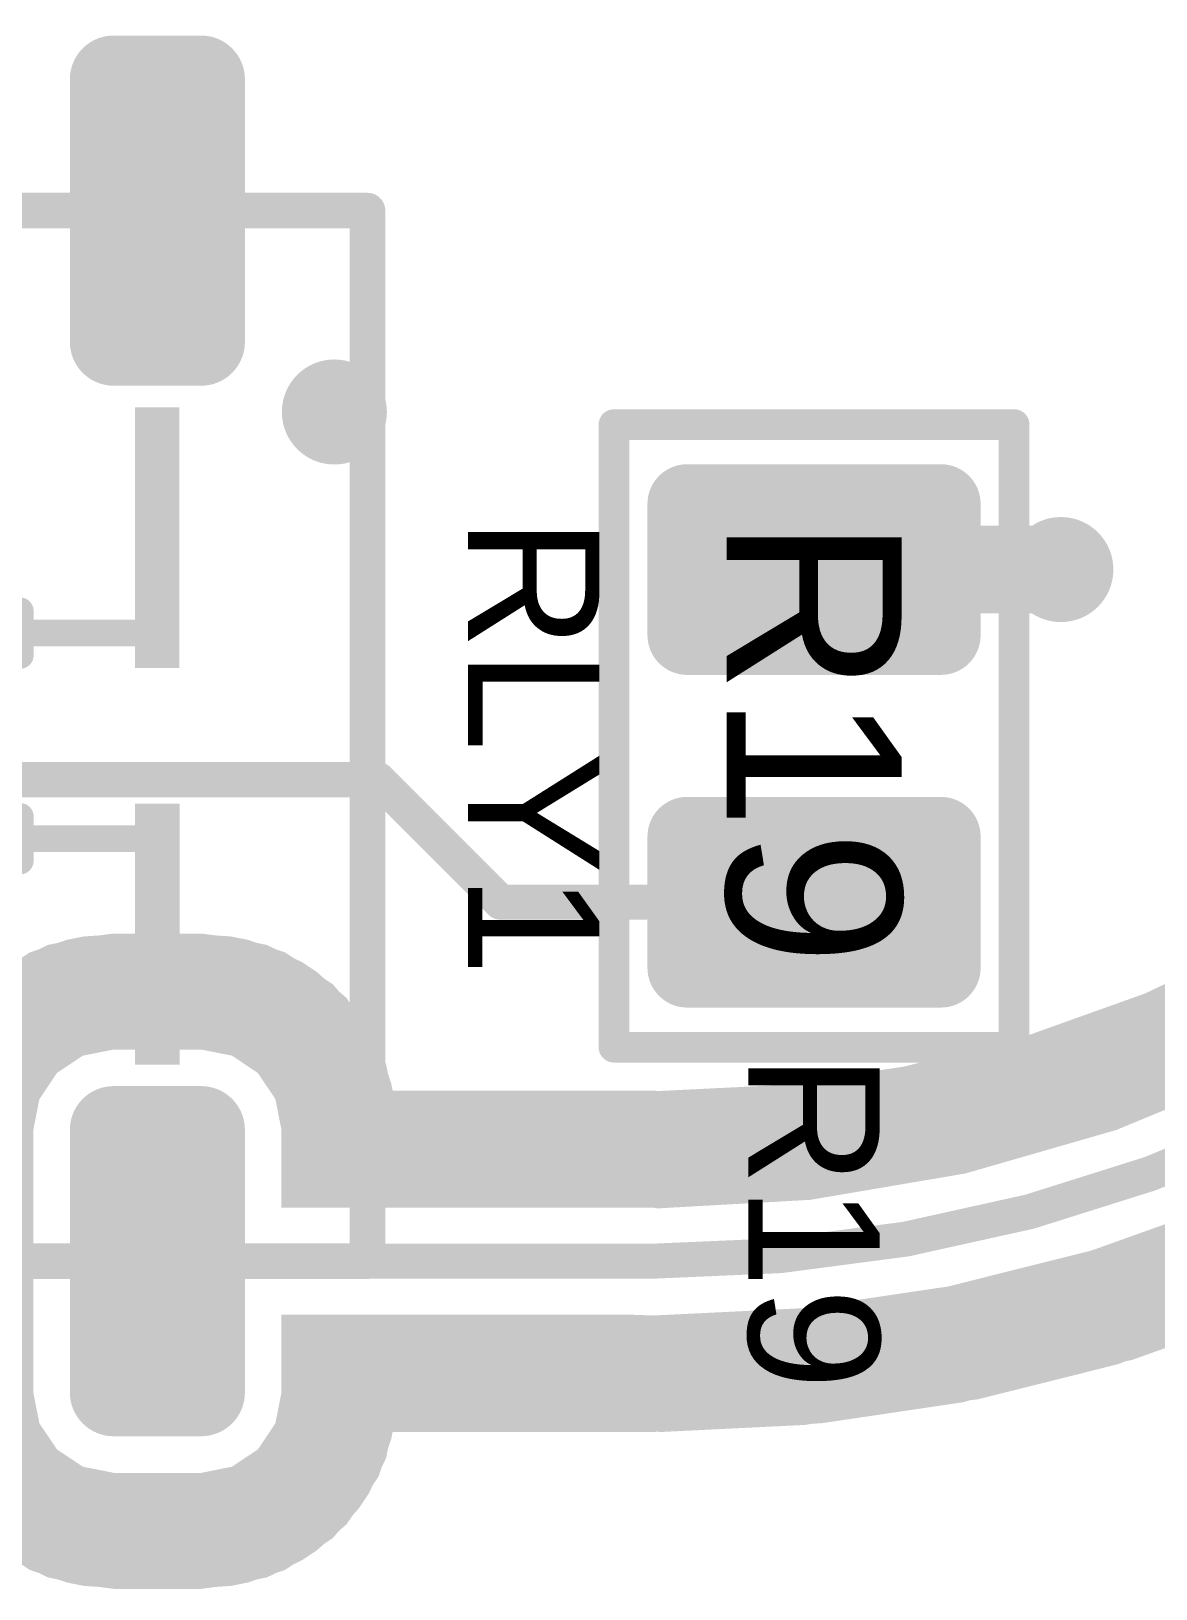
# Model space of a CAD drawing. Header units: inches. Extents: x -3 to 191, y -18 to 93.
# Drawn here: x 134.62 to 141.04, y 19.88 to 28.77 of the extents above; entities that cross this region are included whole.
import ezdxf

# ---------------------------------------------------------------- set-up
doc = ezdxf.new("R2010")
doc.units = ezdxf.units.IN
for name, color, linetype in [('Bottom Layer', 5, 'Continuous'), ('GND 1', 90, 'Continuous'), ('GND 2', 156, 'Continuous'), ('Mechanical 13', 56, 'Continuous'), ('PWR', 16, 'Continuous'), ('Signal L4', 76, 'Continuous'), ('Top Layer', 1, 'Continuous'), ('Top Overlay', 2, 'Continuous'), ('Top Paste', 8, 'Continuous'), ('Top Solder', 216, 'Continuous'), ('Via Holes', 16, 'Continuous')]:
    doc.layers.add(name, color=color, linetype=linetype)
doc.styles.add('Arial', font='', dxfattribs={"height": 0.2})
doc.styles.get('Arial').set_extended_font_data('Arial')

# ---------------------------------------------------------------- blocks, each defined once
blk = doc.blocks.new('TECO_IM_8G_WING_179')
at = {"layer": 'Top Layer'}
h = blk.add_hatch(color=1, dxfattribs=at)
edge = h.paths.add_edge_path()
edge.add_arc((-6.750001739999999, 7.34999927), 0.2499995, 180, 270)
edge.add_line((-6.750001739999999, 7.09999977), (-5.24999966, 7.09999977))
edge.add_arc((-5.24999966, 7.34999927), 0.2499995, 270, 360)
edge.add_line((-5.00000016, 7.34999927), (-5.00000016, 7.850000809999999))
edge.add_arc((-5.24999966, 7.850000809999999), 0.2499995, 0, 90)
edge.add_line((-5.24999966, 8.100000309999999), (-6.750001739999999, 8.100000309999999))
edge.add_arc((-6.750001739999999, 7.850000809999999), 0.2499995, 90, 180)
edge.add_line((-7.00000124, 7.850000809999999), (-7.00000124, 7.34999927))
h = blk.add_hatch(color=1, dxfattribs=at)
edge = h.paths.add_edge_path()
edge.add_arc((-0.75000104, 7.34999927), 0.2499995, 180, 270.0000000000001)
edge.add_line((-0.7500010399999998, 7.09999977), (0.75000104, 7.09999977))
edge.add_arc((0.7500010399999998, 7.34999927), 0.2499995, 270.0000000000001, 360.0000000000001)
edge.add_line((1.00000054, 7.34999927), (1.00000054, 7.850000809999999))
edge.add_arc((0.75000104, 7.850000809999999), 0.2499995, 0, 90.00000000000006)
edge.add_line((0.7500010399999998, 8.100000309999999), (-0.75000104, 8.100000309999999))
edge.add_arc((-0.7500010399999998, 7.850000809999999), 0.2499995, 90.00000000000006, 180)
edge.add_line((-1.00000054, 7.850000809999999), (-1.00000054, 7.34999927))
at = {"layer": 'Top Overlay'}
for points in [[(-4.87671618, 7.72623296), (-4.87671618, 7.472232959999999), (-3.38742274, 7.472232959999999), (-3.38742274, 7.72623296)], [(-2.6125551, 7.72647934), (-2.6125551, 7.47247934), (-1.12326166, 7.47247934), (-1.12326166, 7.72647934)]]:
    blk.add_hatch(color=2, dxfattribs=at).paths.add_polyline_path(points)
at = {"layer": 'Top Paste'}
h = blk.add_hatch(color=8, dxfattribs=at)
edge = h.paths.add_edge_path()
edge.add_arc((-6.750001739999999, 7.34999927), 0.2499995, 180, 270)
edge.add_line((-6.750001739999999, 7.09999977), (-5.24999966, 7.09999977))
edge.add_arc((-5.24999966, 7.34999927), 0.2499995, 270, 360)
edge.add_line((-5.00000016, 7.34999927), (-5.00000016, 7.850000809999999))
edge.add_arc((-5.24999966, 7.850000809999999), 0.2499995, 0, 90)
edge.add_line((-5.24999966, 8.100000309999999), (-6.750001739999999, 8.100000309999999))
edge.add_arc((-6.750001739999999, 7.850000809999999), 0.2499995, 90, 180)
edge.add_line((-7.00000124, 7.850000809999999), (-7.00000124, 7.34999927))
h = blk.add_hatch(color=8, dxfattribs=at)
edge = h.paths.add_edge_path()
edge.add_arc((-0.75000104, 7.34999927), 0.2499995, 180, 270.0000000000001)
edge.add_line((-0.7500010399999998, 7.09999977), (0.75000104, 7.09999977))
edge.add_arc((0.7500010399999998, 7.34999927), 0.2499995, 270.0000000000001, 360.0000000000001)
edge.add_line((1.00000054, 7.34999927), (1.00000054, 7.850000809999999))
edge.add_arc((0.75000104, 7.850000809999999), 0.2499995, 0, 90.00000000000006)
edge.add_line((0.7500010399999998, 8.100000309999999), (-0.75000104, 8.100000309999999))
edge.add_arc((-0.7500010399999998, 7.850000809999999), 0.2499995, 90.00000000000006, 180)
edge.add_line((-1.00000054, 7.850000809999999), (-1.00000054, 7.34999927))
at = {"layer": 'Top Solder'}
h = blk.add_hatch(color=216, dxfattribs=at)
edge = h.paths.add_edge_path()
edge.add_arc((-6.750001739999999, 7.34999927), 0.2499995, 180, 270)
edge.add_line((-6.750001739999999, 7.09999977), (-5.24999966, 7.09999977))
edge.add_arc((-5.24999966, 7.34999927), 0.2499995, 270, 360)
edge.add_line((-5.00000016, 7.34999927), (-5.00000016, 7.850000809999999))
edge.add_arc((-5.24999966, 7.850000809999999), 0.2499995, 0, 90)
edge.add_line((-5.24999966, 8.100000309999999), (-6.750001739999999, 8.100000309999999))
edge.add_arc((-6.750001739999999, 7.850000809999999), 0.2499995, 90, 180)
edge.add_line((-7.00000124, 7.850000809999999), (-7.00000124, 7.34999927))
h = blk.add_hatch(color=216, dxfattribs=at)
edge = h.paths.add_edge_path()
edge.add_arc((-0.75000104, 7.34999927), 0.2499995, 180, 270.0000000000001)
edge.add_line((-0.7500010399999998, 7.09999977), (0.75000104, 7.09999977))
edge.add_arc((0.7500010399999998, 7.34999927), 0.2499995, 270.0000000000001, 360.0000000000001)
edge.add_line((1.00000054, 7.34999927), (1.00000054, 7.850000809999999))
edge.add_arc((0.75000104, 7.850000809999999), 0.2499995, 0, 90.00000000000006)
edge.add_line((0.7500010399999998, 8.100000309999999), (-0.75000104, 8.100000309999999))
edge.add_arc((-0.7500010399999998, 7.850000809999999), 0.2499995, 90.00000000000006, 180)
edge.add_line((-1.00000054, 7.850000809999999), (-1.00000054, 7.34999927))
at = {"layer": 'Top Overlay'}
for points in [[(-6.000000699999999, 8.09999904, 0.2032, 0.2032, 0), (-6.000000699999999, 8.80000018, 0.2032, 0.2032, 0)], [(-2.99999908, 8.80000018, 0.20299934, 0.20299934, 0), (-6.000000699999999, 8.80000018, 0.20299934, 0.20299934, 0)], [(0, 8.80000018, 0.20299934, 0.20299934, 0), (-2.99999908, 8.80000018, 0.20299934, 0.20299934, 0)], [(0, 8.09999904, 0.2032, 0.2032, 0), (0, 8.80000018, 0.2032, 0.2032, 0)], [(-3.5870007, 6.435801199999999, 0.1524, 0.1524, 0), (-3.5870007, 7.497800599999999, 0.1524, 0.1524, 0)], [(-2.413, 6.435801199999999, 0.1524, 0.1524, 0), (-2.413, 7.497800599999999, 0.1524, 0.1524, 0)], [(-6.000000699999999, 5.900000899999999, 0.2032, 0.2032, 0), (-6.000000699999999, 7.10000104, 0.2032, 0.2032, 0)], [(0, 5.900000899999999, 0.2032, 0.2032, 0), (0, 7.10000104, 0.2032, 0.2032, 0)], [(-3.4600007, 6.8168012, 0.1524, 0.1524, 0), (-3.7140007, 6.8168012, 0.1524, 0.1524, 0)], [(-3.5870007, 6.435801199999999, 0.1524, 0.1524, 0), (-3.7140007, 6.8168012, 0.1524, 0.1524, 0)], [(-3.5870007, 6.435801199999999, 0.1524, 0.1524, 0), (-3.4600007, 6.8168012, 0.1524, 0.1524, 0)], [(-2.413, 6.435801199999999, 0.1524, 0.1524, 0), (-2.54, 6.8168012, 0.1524, 0.1524, 0)], [(-2.286, 6.8168012, 0.1524, 0.1524, 0), (-2.54, 6.8168012, 0.1524, 0.1524, 0)], [(-2.413, 6.435801199999999, 0.1524, 0.1524, 0), (-2.286, 6.8168012, 0.1524, 0.1524, 0)]]:
    blk.add_lwpolyline(points, format="xyseb", dxfattribs=at)
for points in [[(-6.0508007, 8.80000018, 0.1016, 0.1016, 1), (-5.9492007, 8.80000018, 0.1016, 0.1016, 1)], [(-6.0507499, 8.80000018, 0.1014984, 0.1014984, 1), (-5.9492515, 8.80000018, 0.1014984, 0.1014984, 1)], [(-3.05074828, 8.80000018, 0.1014984, 0.1014984, 1), (-2.94924988, 8.80000018, 0.1014984, 0.1014984, 1)], [(-3.05074828, 8.80000018, 0.1014984, 0.1014984, 1), (-2.94924988, 8.80000018, 0.1014984, 0.1014984, 1)], [(-0.0508, 8.80000018, 0.1016, 0.1016, 1), (0.0508, 8.80000018, 0.1016, 0.1016, 1)], [(-0.0507492, 8.80000018, 0.1014984, 0.1014984, 1), (0.0507492, 8.80000018, 0.1014984, 0.1014984, 1)], [(-6.0508007, 8.09999904, 0.1016, 0.1016, 1), (-5.9492007, 8.09999904, 0.1016, 0.1016, 1)], [(-0.0508, 8.09999904, 0.1016, 0.1016, 1), (0.0508, 8.09999904, 0.1016, 0.1016, 1)], [(-3.6251007, 7.497800599999999, 0.0762, 0.0762, 1), (-3.5489007, 7.497800599999999, 0.0762, 0.0762, 1)], [(-2.4511, 7.497800599999999, 0.0762, 0.0762, 1), (-2.3749, 7.497800599999999, 0.0762, 0.0762, 1)], [(-6.0508007, 7.10000104, 0.1016, 0.1016, 1), (-5.9492007, 7.10000104, 0.1016, 0.1016, 1)], [(-0.0508, 7.10000104, 0.1016, 0.1016, 1), (0.0508, 7.10000104, 0.1016, 0.1016, 1)], [(-3.7521007, 6.8168012, 0.0762, 0.0762, 1), (-3.6759007, 6.8168012, 0.0762, 0.0762, 1)], [(-3.7521007, 6.8168012, 0.0762, 0.0762, 1), (-3.6759007, 6.8168012, 0.0762, 0.0762, 1)], [(-3.4981007, 6.8168012, 0.0762, 0.0762, 1), (-3.4219007, 6.8168012, 0.0762, 0.0762, 1)], [(-3.4981007, 6.8168012, 0.0762, 0.0762, 1), (-3.4219007, 6.8168012, 0.0762, 0.0762, 1)], [(-2.5781, 6.8168012, 0.0762, 0.0762, 1), (-2.5019, 6.8168012, 0.0762, 0.0762, 1)], [(-2.5781, 6.8168012, 0.0762, 0.0762, 1), (-2.5019, 6.8168012, 0.0762, 0.0762, 1)], [(-2.3241, 6.8168012, 0.0762, 0.0762, 1), (-2.2479, 6.8168012, 0.0762, 0.0762, 1)], [(-2.3241, 6.8168012, 0.0762, 0.0762, 1), (-2.2479, 6.8168012, 0.0762, 0.0762, 1)]]:
    blk.add_lwpolyline(points, format="xyseb", close=True, dxfattribs=at)
blk = doc.blocks.new('RES_0805_295')
at = {"layer": 'Top Layer'}
h = blk.add_hatch(color=1, dxfattribs=at)
edge = h.paths.add_edge_path()
edge.add_arc((-1.32500243, 0.7250010899999999), 0.12499848, 90, 180)
edge.add_line((-1.45000091, 0.7250010899999999), (-1.45000091, -0.7250010899999999))
edge.add_arc((-1.32500243, -0.7250010899999999), 0.12499848, 180, 270)
edge.add_line((-1.32500243, -0.84999957), (-0.5749988500000001, -0.84999957))
edge.add_arc((-0.5749988500000001, -0.7250010899999999), 0.12499848, 270, 360)
edge.add_line((-0.45000037, -0.7250010899999999), (-0.45000037, 0.7250010899999999))
edge.add_arc((-0.5749988500000001, 0.7250010899999999), 0.12499848, 0, 90)
edge.add_line((-0.5749988500000001, 0.84999957), (-1.32500243, 0.84999957))
h = blk.add_hatch(color=1, dxfattribs=at)
edge = h.paths.add_edge_path()
edge.add_arc((0.5749988500000001, 0.7250010899999999), 0.12499848, 90, 180)
edge.add_line((0.45000037, 0.7250010899999999), (0.45000037, -0.7250010899999999))
edge.add_arc((0.5749988500000001, -0.7250010899999999), 0.12499848, 180, 270)
edge.add_line((0.5749988500000001, -0.84999957), (1.32500243, -0.84999957))
edge.add_arc((1.32500243, -0.7250010899999999), 0.12499848, 270, 360)
edge.add_line((1.45000091, -0.7250010899999999), (1.45000091, 0.7250010899999999))
edge.add_arc((1.32500243, 0.7250010899999999), 0.12499848, 0, 90)
edge.add_line((1.32500243, 0.84999957), (0.5749988500000001, 0.84999957))
at = {"layer": 'Top Paste'}
h = blk.add_hatch(color=8, dxfattribs=at)
edge = h.paths.add_edge_path()
edge.add_arc((-1.32500243, 0.7250010899999999), 0.12499848, 90, 180)
edge.add_line((-1.45000091, 0.7250010899999999), (-1.45000091, -0.7250010899999999))
edge.add_arc((-1.32500243, -0.7250010899999999), 0.12499848, 180, 270)
edge.add_line((-1.32500243, -0.84999957), (-0.5749988500000001, -0.84999957))
edge.add_arc((-0.5749988500000001, -0.7250010899999999), 0.12499848, 270, 360)
edge.add_line((-0.45000037, -0.7250010899999999), (-0.45000037, 0.7250010899999999))
edge.add_arc((-0.5749988500000001, 0.7250010899999999), 0.12499848, 0, 90)
edge.add_line((-0.5749988500000001, 0.84999957), (-1.32500243, 0.84999957))
h = blk.add_hatch(color=8, dxfattribs=at)
edge = h.paths.add_edge_path()
edge.add_arc((0.5749988500000001, 0.7250010899999999), 0.12499848, 90, 180)
edge.add_line((0.45000037, 0.7250010899999999), (0.45000037, -0.7250010899999999))
edge.add_arc((0.5749988500000001, -0.7250010899999999), 0.12499848, 180, 270)
edge.add_line((0.5749988500000001, -0.84999957), (1.32500243, -0.84999957))
edge.add_arc((1.32500243, -0.7250010899999999), 0.12499848, 270, 360)
edge.add_line((1.45000091, -0.7250010899999999), (1.45000091, 0.7250010899999999))
edge.add_arc((1.32500243, 0.7250010899999999), 0.12499848, 0, 90)
edge.add_line((1.32500243, 0.84999957), (0.5749988500000001, 0.84999957))
at = {"layer": 'Top Solder'}
h = blk.add_hatch(color=216, dxfattribs=at)
edge = h.paths.add_edge_path()
edge.add_arc((-1.32500243, 0.7250010899999999), 0.22659848, 90, 180)
edge.add_line((-1.55160091, 0.7250010899999999), (-1.55160091, -0.7250010899999999))
edge.add_arc((-1.32500243, -0.7250010899999999), 0.22659848, 180, 270)
edge.add_line((-1.32500243, -0.95159957), (-0.5749988500000001, -0.95159957))
edge.add_arc((-0.5749988500000001, -0.7250010899999999), 0.22659848, 270, 360)
edge.add_line((-0.34840037, -0.7250010899999999), (-0.34840037, 0.7250010899999999))
edge.add_arc((-0.5749988500000001, 0.7250010899999999), 0.22659848, 0, 90)
edge.add_line((-0.5749988500000001, 0.95159957), (-1.32500243, 0.95159957))
h = blk.add_hatch(color=216, dxfattribs=at)
edge = h.paths.add_edge_path()
edge.add_arc((0.5749988500000001, 0.7250010899999999), 0.22659848, 90, 180)
edge.add_line((0.34840037, 0.7250010899999999), (0.34840037, -0.7250010899999999))
edge.add_arc((0.5749988500000001, -0.7250010899999999), 0.22659848, 180, 270)
edge.add_line((0.5749988500000001, -0.95159957), (1.32500243, -0.95159957))
edge.add_arc((1.32500243, -0.7250010899999999), 0.22659848, 270, 360)
edge.add_line((1.55160091, -0.7250010899999999), (1.55160091, 0.7250010899999999))
edge.add_arc((1.32500243, 0.7250010899999999), 0.22659848, 0, 90)
edge.add_line((1.32500243, 0.95159957), (0.5749988500000001, 0.95159957))
at = {"layer": 'Mechanical 13'}
for points in [[(1.778, 1.143, 0.17500092, 0.17500092, 0), (-1.778, 1.143, 0.17500092, 0.17500092, 0)], [(-1.778, -1.143, 0.17500092, 0.17500092, 0), (-1.778, 1.143, 0.17500092, 0.17500092, 0)], [(1.778, -1.143, 0.17500092, 0.17500092, 0), (1.778, 1.143, 0.17500092, 0.17500092, 0)], [(1.778, -1.143, 0.17500092, 0.17500092, 0), (-1.778, -1.143, 0.17500092, 0.17500092, 0)]]:
    blk.add_lwpolyline(points, format="xyseb", dxfattribs=at)
for points in [[(-1.82174896, 1.143, 0.08750045999999999, 0.08750045999999999, 1), (-1.73425104, 1.143, 0.08750045999999999, 0.08750045999999999, 1)], [(-1.82174896, 1.143, 0.08750045999999999, 0.08750045999999999, 1), (-1.73425104, 1.143, 0.08750045999999999, 0.08750045999999999, 1)], [(1.73425104, 1.143, 0.08750045999999999, 0.08750045999999999, 1), (1.82174896, 1.143, 0.08750045999999999, 0.08750045999999999, 1)], [(1.73425104, 1.143, 0.08750045999999999, 0.08750045999999999, 1), (1.82174896, 1.143, 0.08750045999999999, 0.08750045999999999, 1)], [(-1.82174896, -1.143, 0.08750045999999999, 0.08750045999999999, 1), (-1.73425104, -1.143, 0.08750045999999999, 0.08750045999999999, 1)], [(-1.82174896, -1.143, 0.08750045999999999, 0.08750045999999999, 1), (-1.73425104, -1.143, 0.08750045999999999, 0.08750045999999999, 1)], [(1.73425104, -1.143, 0.08750045999999999, 0.08750045999999999, 1), (1.82174896, -1.143, 0.08750045999999999, 0.08750045999999999, 1)], [(1.73425104, -1.143, 0.08750045999999999, 0.08750045999999999, 1), (1.82174896, -1.143, 0.08750045999999999, 0.08750045999999999, 1)]]:
    blk.add_lwpolyline(points, format="xyseb", close=True, dxfattribs=at)
at = {"layer": 'Mechanical 13', "style": 'Arial'}
blk.add_text('R19', height=1.00000054, dxfattribs=at).set_placement((-1.24959364, -0.49984152))

msp = doc.modelspace()

# ---------------------------------------------------------------- hatches: boundary and pattern name
at = {"layer": 'Bottom Layer'}
h = msp.add_hatch(color=5, dxfattribs=at)
edge = h.paths.add_edge_path()
edge.add_arc((136.35001686, 26.60000014), 0.2999994, 0, 360)
h = msp.add_hatch(color=5, dxfattribs=at)
edge = h.paths.add_edge_path()
edge.add_arc((140.50000094, 25.6999994), 0.2999994, 0, 360)
h = msp.add_hatch(color=5, dxfattribs=at)
edge = h.paths.add_edge_path()
edge.add_arc((140.73499412, 22.87066292), 0.2999994, 0, 360)
h = msp.add_hatch(color=5, dxfattribs=at)
edge = h.paths.add_edge_path()
edge.add_arc((137.08222012, 22.42309206), 0.2999994, 0, 360)
h = msp.add_hatch(color=5, dxfattribs=at)
edge = h.paths.add_edge_path()
edge.add_arc((138.93191416, 22.4566607), 0.2999994, 0, 360)
h = msp.add_hatch(color=5, dxfattribs=at)
edge = h.paths.add_edge_path()
edge.add_arc((140.27549796, 21.33466142), 0.2999994, 0, 360)
h = msp.add_hatch(color=5, dxfattribs=at)
edge = h.paths.add_edge_path()
edge.add_arc((136.59210934, 21.0769073), 0.2999994, 0, 360)
h = msp.add_hatch(color=5, dxfattribs=at)
edge = h.paths.add_edge_path()
edge.add_arc((138.4420777, 21.08754736), 0.2999994, 0, 360)
h = msp.add_hatch(color=5, dxfattribs=at)
edge = h.paths.add_edge_path()
edge.add_arc((134.96662618, 20.1935588), 0.2999994, 0, 360)
at = {"layer": 'GND 1'}
h = msp.add_hatch(color=90, dxfattribs=at)
edge = h.paths.add_edge_path()
edge.add_arc((136.35001686, 26.60000014), 0.2999994, 0, 360)
h = msp.add_hatch(color=90, dxfattribs=at)
edge = h.paths.add_edge_path()
edge.add_arc((140.50000094, 25.6999994), 0.2999994, 0, 360)
h = msp.add_hatch(color=90, dxfattribs=at)
edge = h.paths.add_edge_path()
edge.add_arc((140.73499412, 22.87066292), 0.2999994, 0, 360)
h = msp.add_hatch(color=90, dxfattribs=at)
edge = h.paths.add_edge_path()
edge.add_arc((137.08222012, 22.42309206), 0.2999994, 0, 360)
h = msp.add_hatch(color=90, dxfattribs=at)
edge = h.paths.add_edge_path()
edge.add_arc((138.93191416, 22.4566607), 0.2999994, 0, 360)
h = msp.add_hatch(color=90, dxfattribs=at)
edge = h.paths.add_edge_path()
edge.add_arc((140.27549796, 21.33466142), 0.2999994, 0, 360)
h = msp.add_hatch(color=90, dxfattribs=at)
edge = h.paths.add_edge_path()
edge.add_arc((136.59210934, 21.0769073), 0.2999994, 0, 360)
h = msp.add_hatch(color=90, dxfattribs=at)
edge = h.paths.add_edge_path()
edge.add_arc((138.4420777, 21.08754736), 0.2999994, 0, 360)
h = msp.add_hatch(color=90, dxfattribs=at)
edge = h.paths.add_edge_path()
edge.add_arc((134.96662618, 20.1935588), 0.2999994, 0, 360)
at = {"layer": 'GND 2'}
h = msp.add_hatch(color=156, dxfattribs=at)
edge = h.paths.add_edge_path()
edge.add_arc((136.35001686, 26.60000014), 0.2999994, 0, 360)
h = msp.add_hatch(color=156, dxfattribs=at)
edge = h.paths.add_edge_path()
edge.add_arc((140.50000094, 25.6999994), 0.2999994, 0, 360)
h = msp.add_hatch(color=156, dxfattribs=at)
edge = h.paths.add_edge_path()
edge.add_arc((140.73499412, 22.87066292), 0.2999994, 0, 360)
h = msp.add_hatch(color=156, dxfattribs=at)
edge = h.paths.add_edge_path()
edge.add_arc((137.08222012, 22.42309206), 0.2999994, 0, 360)
h = msp.add_hatch(color=156, dxfattribs=at)
edge = h.paths.add_edge_path()
edge.add_arc((138.93191416, 22.4566607), 0.2999994, 0, 360)
h = msp.add_hatch(color=156, dxfattribs=at)
edge = h.paths.add_edge_path()
edge.add_arc((140.27549796, 21.33466142), 0.2999994, 0, 360)
h = msp.add_hatch(color=156, dxfattribs=at)
edge = h.paths.add_edge_path()
edge.add_arc((136.59210934, 21.0769073), 0.2999994, 0, 360)
h = msp.add_hatch(color=156, dxfattribs=at)
edge = h.paths.add_edge_path()
edge.add_arc((138.4420777, 21.08754736), 0.2999994, 0, 360)
h = msp.add_hatch(color=156, dxfattribs=at)
edge = h.paths.add_edge_path()
edge.add_arc((134.96662618, 20.1935588), 0.2999994, 0, 360)
at = {"layer": 'PWR'}
h = msp.add_hatch(color=16, dxfattribs=at)
edge = h.paths.add_edge_path()
edge.add_arc((136.35001686, 26.60000014), 0.2999994, 0, 360)
h = msp.add_hatch(color=16, dxfattribs=at)
edge = h.paths.add_edge_path()
edge.add_arc((140.50000094, 25.6999994), 0.2999994, 0, 360)
h = msp.add_hatch(color=16, dxfattribs=at)
edge = h.paths.add_edge_path()
edge.add_arc((140.73499412, 22.87066292), 0.2999994, 0, 360)
h = msp.add_hatch(color=16, dxfattribs=at)
edge = h.paths.add_edge_path()
edge.add_arc((137.08222012, 22.42309206), 0.2999994, 0, 360)
h = msp.add_hatch(color=16, dxfattribs=at)
edge = h.paths.add_edge_path()
edge.add_arc((138.93191416, 22.4566607), 0.2999994, 0, 360)
h = msp.add_hatch(color=16, dxfattribs=at)
edge = h.paths.add_edge_path()
edge.add_arc((140.27549796, 21.33466142), 0.2999994, 0, 360)
h = msp.add_hatch(color=16, dxfattribs=at)
edge = h.paths.add_edge_path()
edge.add_arc((136.59210934, 21.0769073), 0.2999994, 0, 360)
h = msp.add_hatch(color=16, dxfattribs=at)
edge = h.paths.add_edge_path()
edge.add_arc((138.4420777, 21.08754736), 0.2999994, 0, 360)
h = msp.add_hatch(color=16, dxfattribs=at)
edge = h.paths.add_edge_path()
edge.add_arc((134.96662618, 20.1935588), 0.2999994, 0, 360)
at = {"layer": 'Signal L4'}
h = msp.add_hatch(color=76, dxfattribs=at)
edge = h.paths.add_edge_path()
edge.add_arc((136.35001686, 26.60000014), 0.2999994, 0, 360)
h = msp.add_hatch(color=76, dxfattribs=at)
edge = h.paths.add_edge_path()
edge.add_arc((140.50000094, 25.6999994), 0.2999994, 0, 360)
h = msp.add_hatch(color=76, dxfattribs=at)
edge = h.paths.add_edge_path()
edge.add_arc((140.73499412, 22.87066292), 0.2999994, 0, 360)
h = msp.add_hatch(color=76, dxfattribs=at)
edge = h.paths.add_edge_path()
edge.add_arc((137.08222012, 22.42309206), 0.2999994, 0, 360)
h = msp.add_hatch(color=76, dxfattribs=at)
edge = h.paths.add_edge_path()
edge.add_arc((138.93191416, 22.4566607), 0.2999994, 0, 360)
h = msp.add_hatch(color=76, dxfattribs=at)
edge = h.paths.add_edge_path()
edge.add_arc((140.27549796, 21.33466142), 0.2999994, 0, 360)
h = msp.add_hatch(color=76, dxfattribs=at)
edge = h.paths.add_edge_path()
edge.add_arc((136.59210934, 21.0769073), 0.2999994, 0, 360)
h = msp.add_hatch(color=76, dxfattribs=at)
edge = h.paths.add_edge_path()
edge.add_arc((138.4420777, 21.08754736), 0.2999994, 0, 360)
h = msp.add_hatch(color=76, dxfattribs=at)
edge = h.paths.add_edge_path()
edge.add_arc((134.96662618, 20.1935588), 0.2999994, 0, 360)
at = {"layer": 'Top Layer'}
h = msp.add_hatch(color=1, dxfattribs=at)
h.paths.add_polyline_path([(175.87869574, 52.72875661999999), (176.02501244, 52.6996533), (177.3750072, 52.6996533), (177.5213239, 52.72875661999999), (177.62685582, 52.79926956), (177.69815362, 52.75810632), (177.6981587, 52.75810123999999), (177.69817648, 52.75809108), (177.7941326, 52.66213242), (177.85810504, 52.59816252), (177.85811266, 52.59814982), (177.85812028, 52.5981422), (177.97120616, 52.4022701), (178.01083778, 52.30659846), (178.0255393, 52.25172937999999), (178.04727408, 52.1992606), (178.0546858, 52.14296149999999), (178.06938478, 52.08810766), (178.06938478, 52.03130818), (178.07679904, 51.97499637999999), (178.07679904, 50.52499673999999), (178.06938478, 50.46868494), (178.06938478, 50.41188545999999), (178.0546858, 50.35703162), (178.04727408, 50.30073252), (178.0255393, 50.24826374), (178.01083778, 50.19339466), (177.97121886, 50.0977535), (177.97121886, 50.09774842), (177.9712087, 50.09772555999999), (177.90437876, 49.98197776), (177.94145768, 49.92648637999999), (177.96657574, 49.8755543), (177.99813016, 49.82832808), (178.01638514, 49.77455373999999), (178.04150574, 49.72361404), (178.05258522, 49.66791184), (178.0708402, 49.61413495999999), (178.10964632, 49.41904264), (178.1133598, 49.36237524), (178.12444182, 49.30666796), (178.12257746, 49.27823774), (178.12596328, 49.25252278), (178.38979308, 48.98869298), (178.39601608, 48.98391778), (178.42199266, 48.95006466), (178.45312036, 48.92091053999999), (178.69251282, 48.62921186), (178.73738954, 48.55704283999999), (178.78688144, 48.48798024), (178.9647678, 48.15517928), (178.99469916, 48.0756595), (179.02977402, 47.99824284), (179.13931406, 47.63713358), (179.15315706, 47.55328818), (179.1724509, 47.47053752), (179.20943838, 47.09500105999999), (179.20804392, 47.05236716), (179.2136116, 47.01006854), (179.2125829, 47.0022555), (179.2125829, 41.76922812), (179.21426946, 41.75915194), (179.2125829, 41.74163102), (179.2125829, 41.7249991), (179.21085316, 41.7118673), (179.22467076, 41.43057246), (179.22118588, 41.38806302), (179.22467076, 41.34554596), (179.17804906, 40.39656132), (179.17041382, 40.35459544), (179.16971532, 40.31194121999999), (179.03030488, 39.37210057999999), (179.01858786, 39.33107196), (179.0137136, 39.28869967999999), (178.782853, 38.36704798), (178.76717358, 38.32737318), (178.75816928, 38.28567908), (178.43808356, 37.39109362), (178.4185916, 37.35314602), (178.40554108, 37.31252888), (177.99930872, 36.45362788), (177.97619472, 36.41777832), (177.95922498, 36.37863437999999), (177.47076266, 35.56368554), (177.44423998, 35.53026676), (177.4235212, 35.49298464), (176.857533, 34.72983656), (176.82786834, 34.69918384), (176.80358848, 34.6641039), (176.16634566, 33.96101158), (176.16584528, 33.96058486), (176.16546936, 33.96004638), (176.16518742, 33.9597365), (176.1494826, 33.9464523), (176.13701882, 33.930209), (176.13691214, 33.93012772), (176.13673942, 33.92990166), (176.1207933, 33.91766648), (176.10924646, 33.90390476), (175.33973822, 33.19878298), (175.30866132, 33.1770228), (175.28183384, 33.15019531999999), (174.45379892, 32.51482194), (174.42093894, 32.49585068), (174.39187626, 32.47146413999999), (173.5116164, 31.91067786), (173.47723242, 31.89464284), (173.44615298, 31.87288266), (172.5203687, 31.39094814), (172.48471472, 31.37797128), (172.45185982, 31.35900256), (171.48759454, 30.9595901), (171.45094742, 30.94977046), (171.4165609, 30.93373544), (170.42115268, 30.61988542), (170.3837969, 30.6132992), (170.34813784, 30.6003198), (169.32916604, 30.37441982), (169.29137846, 30.37111274), (169.25471864, 30.36129056), (168.2199328, 30.2250602), (168.1819852, 30.2250602), (168.14462942, 30.21847398), (167.10191116, 30.17294702), (167.0802475, 30.17484186), (167.0607022, 30.17226884), (167.04408806, 30.17445578), (167.02672716, 30.17292923999999), (167.02331594, 30.17307656), (167.01083438, 30.17527112), (156.41795234, 30.17527112), (156.37780002, 30.18055686), (155.3650817, 30.13634308), (154.32025778, 29.99878684), (153.29133934, 29.77068213999999), (152.28626388, 29.45378158), (151.31261076, 29.05048546), (150.37781202, 28.56385956), (149.4889949, 27.9976199), (148.65289548, 27.35605654), (147.90530998, 26.67102362), (147.88058816, 26.63880626), (144.74472448, 23.50294258), (144.73603768, 23.4916218), (144.71907302, 23.4786043), (144.7052351, 23.46229496), (144.093819, 22.90814062), (144.05874668, 22.88386584), (144.02808888, 22.8541961), (143.36472724, 22.36221334), (143.32743496, 22.34148948), (143.2940238, 22.31497188), (142.58563558, 21.8903804), (142.54649418, 21.87341066), (142.51063954, 21.85029412), (141.7640421, 21.49718078), (141.72343766, 21.48413534), (141.68548244, 21.4646383), (140.90786906, 21.1864067), (140.86618004, 21.1774024), (140.82649762, 21.16172044), (140.02535622, 20.96104774), (139.98298394, 20.95617348), (139.94195532, 20.94445646), (139.12500496, 20.82327306), (139.08234566, 20.82257456), (139.04037978, 20.81493932), (138.2154843, 20.77441362), (138.19254556, 20.77629322), (138.17104446, 20.77346366), (138.15732592, 20.7752696), (138.14119692, 20.7752696), (138.13066608, 20.77440346), (138.1287433, 20.77449744), (138.12449388, 20.7752696), (136.68284576, 20.7752696), (136.67451964, 20.73340786), (136.65626466, 20.67962844), (136.64518518, 20.62392878), (136.62006712, 20.57299416), (136.6018096, 20.5192122), (136.57025264, 20.47198598), (136.54513712, 20.42105644), (136.48988196, 20.33836166), (136.45244236, 20.29566934), (136.42088794, 20.24844566), (136.37818546, 20.21099844), (136.34073824, 20.16829596), (136.29351456, 20.13674154), (136.25082224, 20.09930194), (136.16812746, 20.04404678), (136.1171903, 20.01892618), (136.06996916, 19.9873743), (136.01619482, 19.96911932), (135.96525512, 19.94399872), (135.90955292, 19.93291924), (135.85577604, 19.91466426), (135.75823242, 19.8952612), (135.67342944, 19.88970114), (135.58918526, 19.8786115), (135.08918626, 19.8786115), (135.00494462, 19.88970114), (134.92013656, 19.8952612), (134.82259548, 19.91466426), (134.76881606, 19.93291924), (134.7131164, 19.94399872), (134.66218178, 19.96911678), (134.60839982, 19.9873743), (134.5611736, 20.01893126), (134.51024406, 20.04404678), (134.42754928, 20.09930194), (134.38485696, 20.13674154), (134.33763328, 20.16829596), (134.30018606, 20.21099844), (134.25748358, 20.24844566), (134.22592916, 20.29566934), (134.18848956, 20.33836166), (134.1332344, 20.42105644), (134.1081138, 20.4719936), (134.07656192, 20.51921474), (134.05830694, 20.57298908), (134.03318634, 20.62392878), (134.02210686, 20.67963098), (134.00385188, 20.73340786), (133.98444882, 20.83095148), (133.97888876, 20.91575446), (133.96779912, 20.99999864), (133.96779912, 22.50000072), (133.97888876, 22.58424236), (133.98444882, 22.66905042), (134.00385188, 22.7665915), (134.02210686, 22.82037092), (134.03318634, 22.87607058), (134.0583044, 22.9270052), (134.07656192, 22.98078716), (134.10811888, 23.02801338), (134.1332344, 23.07894292), (134.18848956, 23.1616377), (134.22592916, 23.20433002), (134.25748358, 23.2515537), (134.30018606, 23.28900092), (134.33763328, 23.3317034), (134.38485696, 23.36325782), (134.42754928, 23.40069742), (134.51024406, 23.45595258), (134.56118122, 23.48107318), (134.60840236, 23.51262506), (134.6621767, 23.53088004), (134.7131164, 23.55600064), (134.7688186, 23.56708012), (134.82259548, 23.5853351), (134.9201391, 23.60473816), (135.00494208, 23.61029822), (135.08918626, 23.62138786), (135.58918526, 23.62138786), (135.6734269, 23.61029822), (135.75823496, 23.60473816), (135.85577604, 23.5853351), (135.90955546, 23.56708012), (135.96525512, 23.55600064), (136.01618974, 23.53088258), (136.0699717, 23.51262506), (136.11719792, 23.4810681), (136.16812746, 23.45595258), (136.25082224, 23.40069742), (136.29351456, 23.36325782), (136.34073824, 23.3317034), (136.37818546, 23.28900092), (136.42088794, 23.2515537), (136.45244236, 23.20433002), (136.48988196, 23.1616377), (136.54513712, 23.07894292), (136.57025772, 23.02800576), (136.6018096, 22.98078462), (136.62006458, 22.92701028), (136.64518518, 22.87607058), (136.65626466, 22.82036838), (136.67451964, 22.7665915), (136.68284576, 22.72472976), (138.16964238, 22.72472976), (138.1705136, 22.72461546), (138.1713772, 22.72472722), (138.17280468, 22.72472468), (138.19679752, 22.72152174), (138.89194472, 22.75567204), (139.6040261, 22.86130048), (140.30231528, 23.0362125), (140.98008634, 23.27872408), (141.63081656, 23.58649588), (142.24826008, 23.95657642), (142.8264606, 24.385397), (143.34149386, 24.85219566), (143.35624872, 24.87142346), (146.46178988, 27.97696462), (146.47327322, 27.99334508), (146.47355516, 27.99365242), (146.48781218, 28.00560058), (146.49908978, 28.02029956), (146.51424342, 28.03192768), (146.5266818, 28.04675112), (147.37315458, 28.82239853999999), (147.40423148, 28.84415872), (147.43105896, 28.8709862), (148.34191312, 29.56991038), (148.37476802, 29.5888791), (148.40383324, 29.61326818), (149.37213712, 30.23014528), (149.40652364, 30.2461803), (149.43760054, 30.26794048), (150.45598306, 30.79807658), (150.4916345, 30.81105343999999), (150.52449448, 30.8300247), (151.5852061, 31.26938374), (151.62185068, 31.27920338), (151.65623466, 31.29523586), (152.7512058, 31.64048028), (152.78856666, 31.64706904), (152.82422318, 31.6600459), (153.94511502, 31.90853917999999), (153.9829153, 31.91184626), (154.0195548, 31.92166336), (155.15783802, 32.07152336), (155.195778, 32.07152336), (155.23314394, 32.07811212), (156.38015714, 32.12819076), (156.39909792, 32.12653468), (156.41795234, 32.12901626), (156.4504999, 32.12473128), (167.0593052, 32.12473128), (167.06017642, 32.12461698), (167.06104002, 32.12472874), (167.0624675, 32.1247262), (167.0961606, 32.1202304), (168.0126688, 32.16024556), (168.9540436, 32.28417978), (169.88102676, 32.48968864), (170.78654184, 32.7751948), (171.663741, 33.1385418), (172.5059415, 33.57696358), (173.30671714, 34.08711496), (174.0600024, 34.66512752), (174.73512424, 35.28376484), (174.75570078, 35.31059486), (174.75577952, 35.31065581999999), (174.75586334, 35.31076504), (174.75595224, 35.31083362), (174.7559878, 35.31087934), (174.77675992, 35.326828), (174.79396334, 35.34666286), (174.80000092, 35.35074463999999), (175.3263321, 35.9314623), (175.8291505, 36.60943401999999), (176.26310188, 37.3334407), (176.62399524, 38.09647956), (176.90836856, 38.89125572), (177.11345832, 39.71002218), (177.237136, 40.5437594), (177.13132214, 40.53063014), (177.10630568, 40.52732814), (177.07501034, 40.52320826), (176.3250093, 40.52320826), (176.2686975, 40.53062252), (176.21189802, 40.53062252), (176.15704418, 40.5453215), (176.10074508, 40.55273322), (176.0482763, 40.574468), (175.99340722, 40.58916952), (175.89776606, 40.62878843999999), (175.89776098, 40.62878843999999), (175.89773812, 40.6287986), (175.70186602, 40.74188702), (175.70186094, 40.74189209999999), (175.70184316, 40.74190226), (175.60588704, 40.83786092), (175.5419146, 40.90183082), (175.54190698, 40.90184352), (175.54189936, 40.90185114), (175.42881348, 41.09772323999999), (175.38918186, 41.19339488), (175.37448034, 41.24826396), (175.36827004, 41.26325758), (175.40931898, 41.29068703999999), (175.48115018, 41.39819), (175.50637492, 41.52499696), (175.50637492, 42.9749966), (175.48115018, 43.10180355999999), (175.40931898, 43.20930652), (175.36827004, 43.23673598), (175.37448034, 43.2517296), (175.38918186, 43.30659867999999), (175.42880078, 43.40223984), (175.42880078, 43.40224492), (175.42881094, 43.40226778), (175.54189936, 43.59813988), (175.54190444, 43.59814496), (175.5419146, 43.59816273999999), (175.56496256, 43.62120816), (175.72675294, 43.6033926), (175.7546523, 43.56164008), (175.87869574, 43.47875734), (176.02501244, 43.44965402), (177.3750072, 43.44965402), (177.5213239, 43.47875734), (177.64536734, 43.56164008), (177.72825008, 43.68568352), (177.7573534, 43.83200022), (177.7573534, 44.88199557999999), (177.72825008, 45.02831227999999), (177.64536734, 45.15235572), (177.5213239, 45.23523846), (177.3750072, 45.26434178), (177.26312274, 45.26434178), (177.26312274, 47.00588516), (177.24656194, 47.17404332), (177.19872612, 47.3317316), (177.15882018, 47.40638981999999), (177.15882018, 47.64299336), (177.12389518, 47.81857594), (177.0244364, 47.96742502), (177.02443132, 47.96743009999999), (176.87558224, 48.06688888), (176.69999966, 48.10181387999999), (176.52441708, 48.06688888), (176.375568, 47.96743009999999), (176.35663484, 47.93909386), (176.33210098, 47.94742252), (176.2763937, 47.958502), (176.22545146, 47.98362514), (176.17167966, 48.00187758), (176.12445598, 48.03342946), (176.07352136, 48.05855005999999), (175.9081318, 48.16906038), (175.86543948, 48.20649998), (175.8182158, 48.2380544), (175.78076858, 48.28075688), (175.7380661, 48.3182041), (175.70651168, 48.36542778), (175.69468036, 48.37892025999999), (175.708818, 48.45000216), (175.708818, 49.24997262), (175.70882308, 49.24999802), (175.67389808, 49.4255806), (175.5744393, 49.57442968), (175.4450517, 49.66088619999999), (175.44743422, 49.66790676), (175.4585137, 49.72361404), (175.48363684, 49.77455628), (175.50188928, 49.82832808), (175.53344116, 49.87555175999999), (175.54491942, 49.89882578), (175.5419146, 49.9018306), (175.54190698, 49.9018433), (175.54189936, 49.90185092), (175.42881348, 50.09772302), (175.38918186, 50.19339466), (175.37448034, 50.24826374), (175.36827004, 50.26325736), (175.40931898, 50.29068682), (175.48115018, 50.39818978), (175.50637492, 50.52499673999999), (175.50637492, 51.97499637999999), (175.48115018, 52.10180334), (175.40931898, 52.20930629999999), (175.36827004, 52.23673576), (175.37448034, 52.25172937999999), (175.38918186, 52.30659846), (175.42880078, 52.40223962), (175.42880078, 52.4022447), (175.42881094, 52.40226756), (175.54189936, 52.59813965999999), (175.54190444, 52.59814474), (175.5419146, 52.59816252), (175.63787326, 52.69411864), (175.70184316, 52.75809108), (175.70185586, 52.7580987), (175.70186348, 52.75810632), (175.77316382, 52.79926956)])
h.paths.add_polyline_path([(177.07501034, 52.30636224), (176.3250093, 52.30636224), (176.19820234, 52.2811375), (176.09069938, 52.20930629999999), (176.01886818, 52.10180334), (175.99364344, 51.97499637999999), (175.99364344, 50.52499673999999), (176.01886818, 50.39818978), (176.09069938, 50.29068682), (176.19820234, 50.21885561999999), (176.3250093, 50.19363088), (176.39413286, 50.19363088), (176.39413286, 49.85925258), (176.2507651, 49.74924264), (176.13856314, 49.60301738), (176.06802988, 49.43273324), (176.043971, 49.24999802), (176.06802988, 49.0672628), (176.13856314, 48.89697865999999), (176.2507651, 48.7507534), (176.39699036, 48.63855143999999), (176.5672745, 48.56801818), (176.75000972, 48.5439593), (176.93274494, 48.56801818), (176.9798848, 48.5875457), (177.40101426, 48.16641624), (177.48975932, 48.07766356), (177.56798116, 47.98306126), (177.6779022, 47.84912198), (177.81746504, 47.5880176), (177.90340594, 47.304706), (177.93227558, 47.01157984), (177.93197586, 47.01006854), (177.93197586, 42.4396916), (177.82304288, 42.3744009), (177.77501656, 42.40007014), (177.4063762, 42.51189618), (177.4063762, 42.9749966), (177.38115146, 43.10180355999999), (177.30932026, 43.20930652), (177.2018173, 43.28113772), (177.07501034, 43.30636246), (176.3250093, 43.30636246), (176.19820234, 43.28113772), (176.09069938, 43.20930652), (176.01886818, 43.10180355999999), (175.99364344, 42.9749966), (175.99364344, 41.52499696), (176.01886818, 41.39819), (176.09069938, 41.29068703999999), (176.19820234, 41.21885584), (176.3250093, 41.1936311), (177.07501034, 41.1936311), (177.2018173, 41.21885584), (177.30932026, 41.29068703999999), (177.38115146, 41.39819), (177.4063762, 41.52499696), (177.4063762, 41.7650295), (177.50838514, 41.84068594), (177.53941378, 41.8312727), (177.7964821, 41.69386632), (177.93665454, 41.57882971999999), (177.94602714, 41.38806302), (177.9013968, 40.47958122), (177.76793504, 39.57984972), (177.54692456, 38.69753246), (177.24049896, 37.84112827999999), (176.85160464, 37.01887948), (176.3839881, 36.23871086), (175.8421553, 35.5081332), (175.31670296, 34.92838328), (175.22910598, 34.83810913999999), (175.22881388, 34.83781704), (175.13845338, 34.749359), (174.48881536, 34.15407698), (173.68937322, 33.54064158), (172.839507, 32.99921772), (171.94568608, 32.53392273999999), (171.01471512, 32.14830248), (170.05367818, 31.84528809999999), (169.06988538, 31.62718846), (168.07082972, 31.49565964), (167.07884542, 31.45234756), (167.06127624, 31.45587562), (167.05984876, 31.45587816), (167.05957698, 31.45582482), (167.0593052, 31.45587816), (156.41795234, 31.45587816), (156.41795234, 31.4603003), (155.36987468, 31.41912182), (154.32825878, 31.29583784), (153.29952576, 31.09121035999999), (152.290018, 30.80649922), (151.30596104, 30.4434621), (150.35342294, 30.00433674), (149.43827364, 29.49182824), (148.56615702, 28.90909636), (147.74244772, 28.25973774), (147.06508306, 27.6335871), (146.97222066, 27.54775796), (146.9719311, 27.54744046), (146.8865363, 27.45580996), (143.82919926, 24.39847292), (143.8164637, 24.37941276), (143.16437458, 23.79667326), (142.4322018, 23.27716706), (141.6464655, 22.8429058), (140.81704882, 22.49935048), (139.954381, 22.2508191), (139.06931038, 22.10044094), (138.19436928, 22.05130464), (138.17161342, 22.0558741), (138.17018594, 22.05587664), (138.16991416, 22.0558233), (138.16964238, 22.05587664), (136.0480007, 22.05587664), (136.0480007, 22.50000072), (136.0130757, 22.67558076), (135.91361692, 22.82443238), (135.7647653, 22.92389116), (135.58918526, 22.95881616), (135.08918626, 22.95881616), (134.91360622, 22.92389116), (134.7647546, 22.82443238), (134.66529582, 22.67558076), (134.63037082, 22.50000072), (134.63037082, 20.99999864), (134.66529582, 20.8244186), (134.7647546, 20.67556698), (134.91360622, 20.5761082), (135.08918626, 20.5411832), (135.58918526, 20.5411832), (135.7647653, 20.5761082), (135.91361692, 20.67556698), (136.0130757, 20.8244186), (136.0480007, 20.99999864), (136.0480007, 21.44412272), (138.04581484, 21.44412272), (138.1709962, 21.43971328), (138.17296724, 21.43961422), (138.29555018, 21.44564164), (139.01749184, 21.48110766), (139.85388082, 21.60517396), (140.67408238, 21.8106244), (141.47019966, 22.09548032), (142.23455932, 22.45699598), (142.95980552, 22.89169158), (143.63895072, 23.39537866), (144.2649134, 23.96272068), (144.26491594, 23.96271814), (144.35155534, 24.05567452), (147.40763762, 27.11175679999999), (147.42008362, 27.13038516), (148.2240749, 27.86710708), (149.10633882, 28.54409328), (150.04424906, 29.14160542), (151.03066568, 29.65510198), (152.05808044, 30.08067136), (153.1186803, 30.4150776), (154.20438806, 30.65577308), (155.30694364, 30.80092646), (156.39605754, 30.84848034), (156.41795234, 30.84412424), (166.93364378, 30.84412424), (167.06411342, 30.8384194), (167.18764886, 30.8438169), (168.12428148, 30.8847109), (169.1763825, 31.02322218), (170.21240532, 31.25290167999999), (171.22447086, 31.57200442), (172.20487276, 31.97809962), (173.1461485, 32.46809864), (174.04113782, 33.03827021999999), (174.8830259, 33.6842735), (175.5716961, 34.3153238), (175.6654221, 34.40120373999999), (175.66564308, 34.40101832), (175.6659301, 34.40133328), (175.71244258, 34.45265652), (175.7493437, 34.49337272), (175.74958246, 34.49363942), (176.3163479, 35.11897217999999), (176.89404296, 35.89790382), (177.39260686, 36.7297081), (177.80724154, 37.60637386), (178.13394904, 38.51946068), (178.36958484, 39.46017508), (178.51188072, 40.41945433999999), (178.55946508, 41.38806302), (178.54861928, 41.60886776), (178.54537824, 41.7358322), (178.54372978, 41.86172222), (178.54372978, 47.01006854), (178.54808842, 47.01006854), (178.50724014, 47.42481498), (178.38626248, 47.82362292), (178.18980618, 48.191166), (178.00431506, 48.4171879), (178.00431252, 48.41719552), (177.92542012, 48.5133269), (177.9223391, 48.51024588), (177.41246204, 49.02012294), (177.43198956, 49.0672628), (177.45604844, 49.24999802), (177.43198956, 49.43273324), (177.3614563, 49.60301738), (177.24925434, 49.74924264), (177.10302908, 49.8614446), (177.00588678, 49.90168074), (177.00588678, 50.19363088), (177.07501034, 50.19363088), (177.2018173, 50.21885561999999), (177.30932026, 50.29068682), (177.38115146, 50.39818978), (177.4063762, 50.52499673999999), (177.4063762, 51.97499637999999), (177.38115146, 52.10180334), (177.30932026, 52.20930629999999), (177.2018173, 52.2811375)], flags=0)
h = msp.add_hatch(color=1, dxfattribs=at)
edge = h.paths.add_edge_path()
edge.add_arc((136.35001686, 26.60000014), 0.2999994, 0, 360)
h = msp.add_hatch(color=1, dxfattribs=at)
edge = h.paths.add_edge_path()
edge.add_arc((140.50000094, 25.6999994), 0.2999994, 0, 360)
h = msp.add_hatch(color=1, dxfattribs=at)
edge = h.paths.add_edge_path()
edge.add_arc((140.73499412, 22.87066292), 0.2999994, 0, 360)
h = msp.add_hatch(color=1, dxfattribs=at)
edge = h.paths.add_edge_path()
edge.add_arc((137.08222012, 22.42309206), 0.2999994, 0, 360)
h = msp.add_hatch(color=1, dxfattribs=at)
edge = h.paths.add_edge_path()
edge.add_arc((138.93191416, 22.4566607), 0.2999994, 0, 360)
h = msp.add_hatch(color=1, dxfattribs=at)
edge = h.paths.add_edge_path()
edge.add_arc((140.27549796, 21.33466142), 0.2999994, 0, 360)
h = msp.add_hatch(color=1, dxfattribs=at)
edge = h.paths.add_edge_path()
edge.add_arc((136.59210934, 21.0769073), 0.2999994, 0, 360)
h = msp.add_hatch(color=1, dxfattribs=at)
edge = h.paths.add_edge_path()
edge.add_arc((138.4420777, 21.08754736), 0.2999994, 0, 360)
h = msp.add_hatch(color=1, dxfattribs=at)
edge = h.paths.add_edge_path()
edge.add_arc((134.96662618, 20.1935588), 0.2999994, 0, 360)
at = {"layer": 'Via Holes'}
h = msp.add_hatch(color=7, dxfattribs=at)
edge = h.paths.add_edge_path()
edge.add_arc((136.35001686, 26.60000014), 0.1499997, 0, 360)
h = msp.add_hatch(color=7, dxfattribs=at)
edge = h.paths.add_edge_path()
edge.add_arc((140.50000094, 25.6999994), 0.1499997, 0, 360)
h = msp.add_hatch(color=7, dxfattribs=at)
edge = h.paths.add_edge_path()
edge.add_arc((140.73499412, 22.87066292), 0.1499997, 0, 360)
h = msp.add_hatch(color=7, dxfattribs=at)
edge = h.paths.add_edge_path()
edge.add_arc((138.93191416, 22.4566607), 0.1499997, 0, 360)
h = msp.add_hatch(color=7, dxfattribs=at)
edge = h.paths.add_edge_path()
edge.add_arc((137.08222012, 22.42309206), 0.1499997, 0, 360)
h = msp.add_hatch(color=7, dxfattribs=at)
edge = h.paths.add_edge_path()
edge.add_arc((140.27549796, 21.33466142), 0.1499997, 0, 360)
h = msp.add_hatch(color=7, dxfattribs=at)
edge = h.paths.add_edge_path()
edge.add_arc((136.59210934, 21.0769073), 0.1499997, 0, 360)
h = msp.add_hatch(color=7, dxfattribs=at)
edge = h.paths.add_edge_path()
edge.add_arc((138.4420777, 21.08754736), 0.1499997, 0, 360)
h = msp.add_hatch(color=7, dxfattribs=at)
edge = h.paths.add_edge_path()
edge.add_arc((134.96662618, 20.1935588), 0.1499997, 0, 360)

# ---------------------------------------------------------------- linework, layer by layer
at = {"layer": 'Top Layer'}
for points in [[(139.09001392, 25.70000194, 0.499999, 0.499999, 0), (140.4999984, 25.70000194, 0.499999, 0.499999, 0)], [(140.4999984, 25.70000194, 0.499999, 0.499999, 0), (140.50000094, 25.6999994, 0.499999, 0.499999, 0)], [(132.39999936, 24.49999926, 0.1999996, 0.1999996, 0), (136.60000112, 24.49999926, 0.1999996, 0.1999996, 0)], [(136.60000112, 24.49999926, 0.1999996, 0.1999996, 0), (137.29999972, 23.80000066, 0.1999996, 0.1999996, 0)], [(144.04548788, 24.1821843, 0.1999996, 0.1999996, -0.1989497077453957), (138.17106986, 21.74999714, 0.1999996, 0.1999996, 0)], [(137.29999972, 23.80000066, 0.1999996, 0.1999996, 0), (139.09001392, 23.80000066, 0.1999996, 0.1999996, 0)], [(135.33918576, 21.74999968, 0.1999996, 0.1999996, 0), (138.16964238, 21.74999968, 0.1999996, 0.1999996, 0)], [(138.16964238, 21.74999968, 0.1999996, 0.1999996, 0), (138.17106986, 21.74999714, 0.1999996, 0.1999996, 0)]]:
    msp.add_lwpolyline(points, format="xyseb", dxfattribs=at)
for points in [[(138.96501544, 25.70000194, 0.2499995, 0.2499995, 1), (139.2150124, 25.70000194, 0.2499995, 0.2499995, 1)], [(140.37499992, 25.70000194, 0.2499995, 0.2499995, 1), (140.62499688, 25.70000194, 0.2499995, 0.2499995, 1)], [(140.37499992, 25.70000194, 0.2499995, 0.2499995, 1), (140.62499688, 25.70000194, 0.2499995, 0.2499995, 1)], [(140.37500246, 25.6999994, 0.2499995, 0.2499995, 1), (140.62499942, 25.6999994, 0.2499995, 0.2499995, 1)], [(136.55000122, 24.49999926, 0.0999998, 0.0999998, 1), (136.65000102, 24.49999926, 0.0999998, 0.0999998, 1)], [(136.55000122, 24.49999926, 0.0999998, 0.0999998, 1), (136.65000102, 24.49999926, 0.0999998, 0.0999998, 1)], [(137.24999982, 23.80000066, 0.0999998, 0.0999998, 1), (137.34999962, 23.80000066, 0.0999998, 0.0999998, 1)], [(137.24999982, 23.80000066, 0.0999998, 0.0999998, 1), (137.34999962, 23.80000066, 0.0999998, 0.0999998, 1)], [(139.04001402, 23.80000066, 0.0999998, 0.0999998, 1), (139.14001382, 23.80000066, 0.0999998, 0.0999998, 1)], [(135.28918586, 21.74999968, 0.0999998, 0.0999998, 1), (135.38918566, 21.74999968, 0.0999998, 0.0999998, 1)], [(138.11964248, 21.74999968, 0.0999998, 0.0999998, 1), (138.21964228, 21.74999968, 0.0999998, 0.0999998, 1)], [(138.11964248, 21.74999968, 0.0999998, 0.0999998, 1), (138.21964228, 21.74999968, 0.0999998, 0.0999998, 1)], [(138.12106996, 21.74999714, 0.0999998, 0.0999998, 1), (138.22106976, 21.74999714, 0.0999998, 0.0999998, 1)], [(138.12106996, 21.74999714, 0.0999998, 0.0999998, 1), (138.22106976, 21.74999714, 0.0999998, 0.0999998, 1)]]:
    msp.add_lwpolyline(points, format="xyseb", close=True, dxfattribs=at)

# ---------------------------------------------------------------- block references
at = {"rotation": 270}
for name, p in [('TECO_IM_8G_WING_179', (127.73918572, 21.74999968)), ('RES_0805_295', (139.09001392, 24.7500013))]:
    msp.add_blockref(name, p, dxfattribs=at)

# ---------------------------------------------------------------- texts
at = {"layer": 'Top Overlay', "style": 'Arial'}
for s, p in [('RLY1', (137.1143054, 25.99959747999999)), ('R19', (138.71513532, 22.93720076))]:
    msp.add_text(s, height=0.75000104, rotation=270, dxfattribs=at).set_placement(p)

doc.saveas('drawing.dxf')
